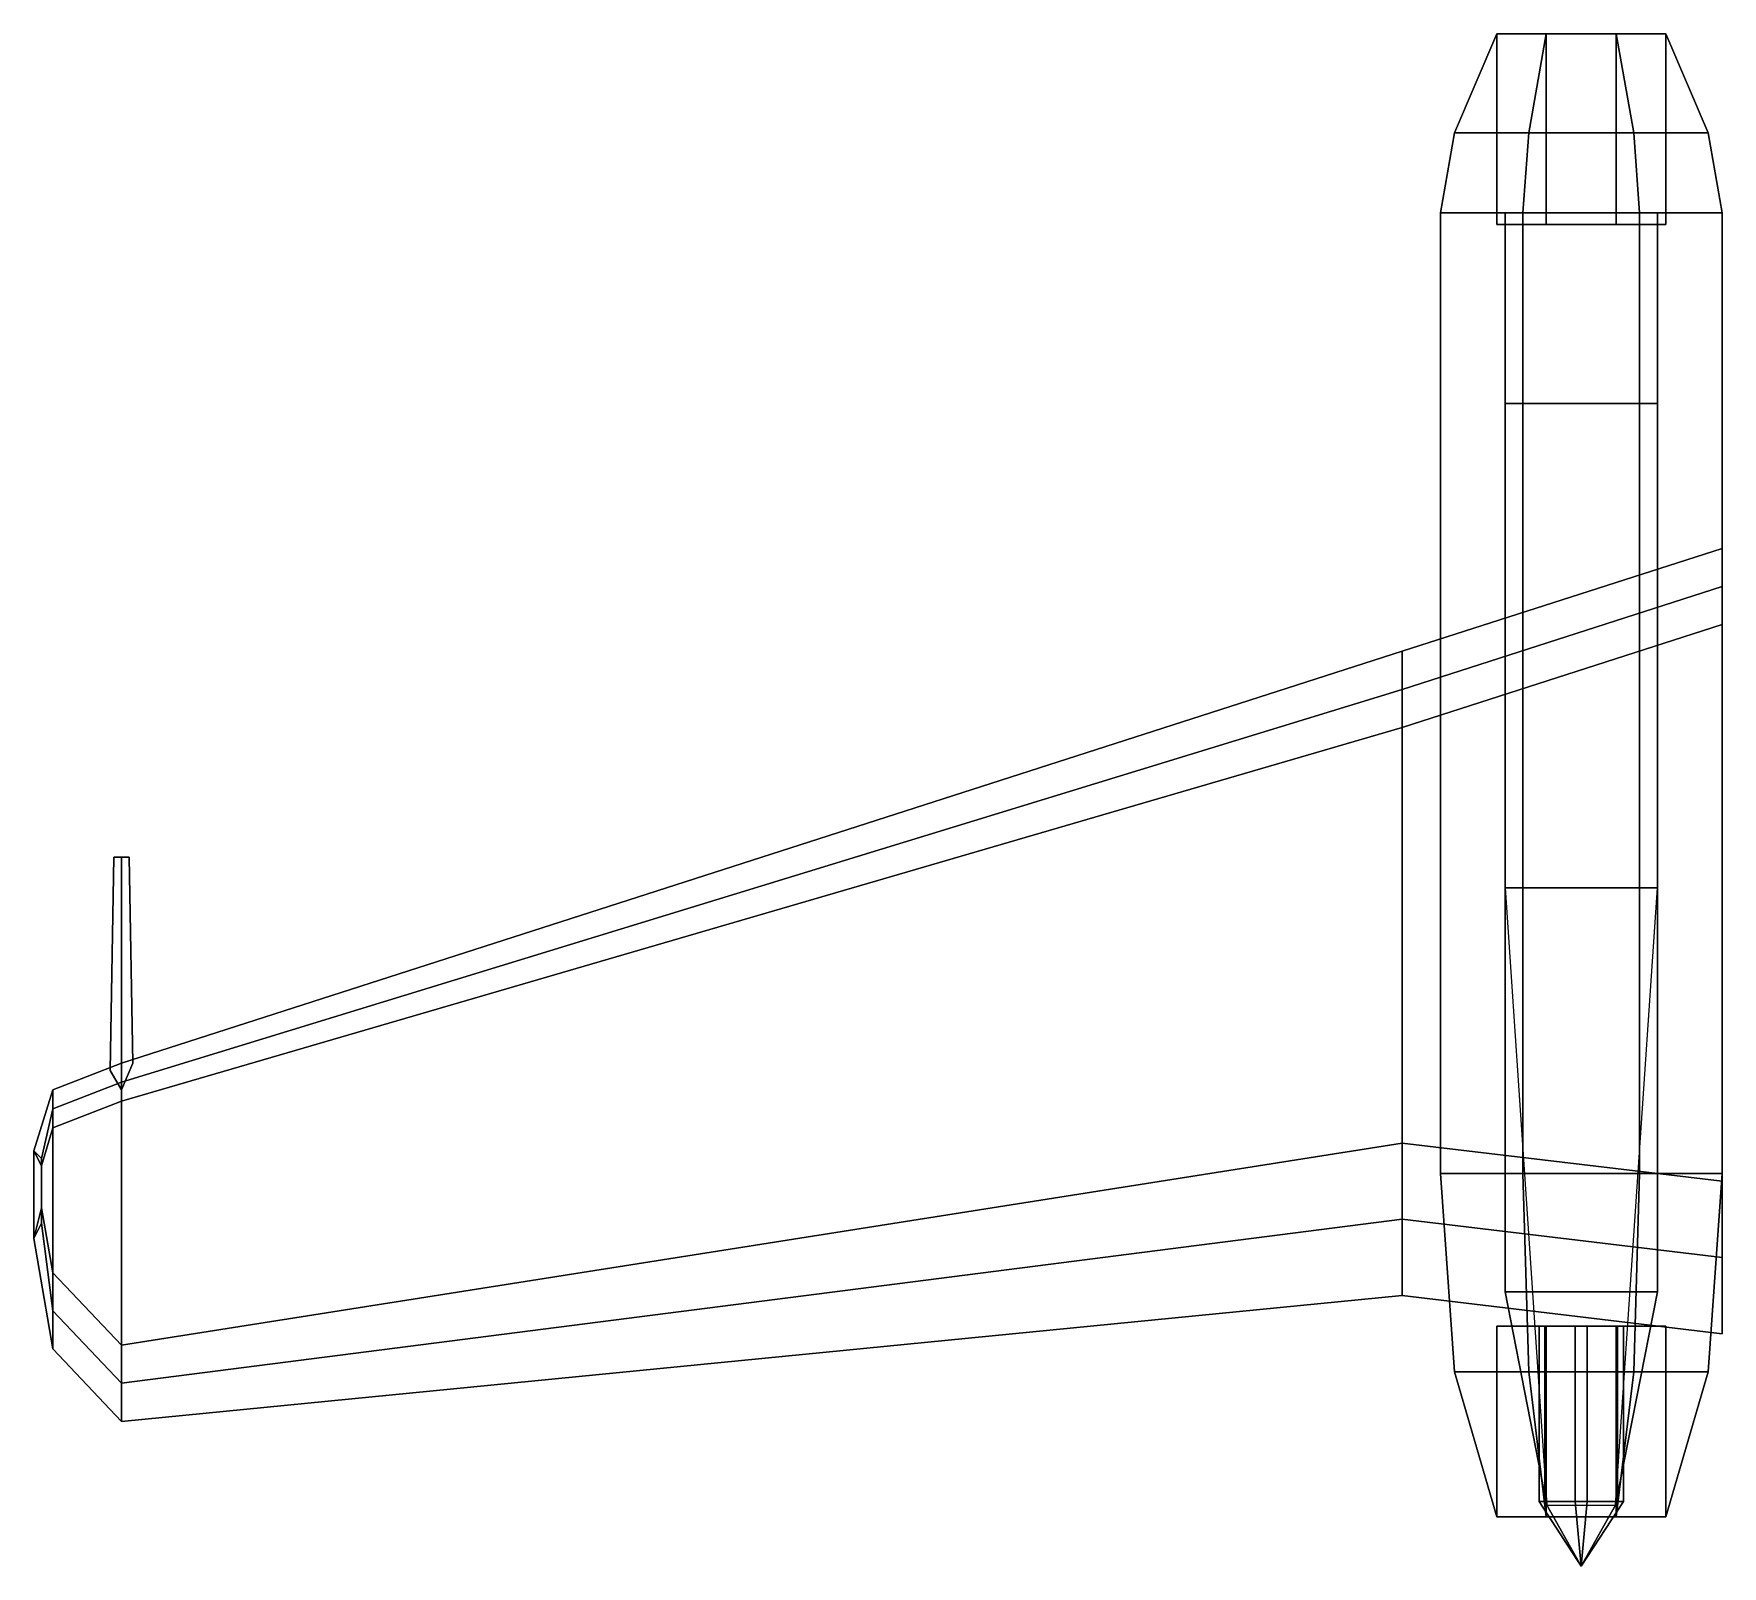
# Model space of a CAD drawing. Header units: millimetres. Extents: x -6.3 to 9, y -6.4 to 4.4.
# Drawn here: x -6.29 to -1.86, y -1.76 to 2.26 of the extents above; entities that cross this region are included whole.
import ezdxf

# ---------------------------------------------------------------- set-up
doc = ezdxf.new("R2010")
doc.units = ezdxf.units.MM
doc.layers.add('engine', color=1, linetype='Continuous')
doc.layers.add('wing1', color=5, linetype='Continuous')

msp = doc.modelspace()

# ---------------------------------------------------------------- linework, layer by layer
at = {"layer": 'engine'}
for points in [[(-2.3678, 2, 0.6974), (-2.5626, 2, 0.8922), (-2.4517, 2.26, 0.9382), (-2.3218, 2.26, 0.8083)], [(-2.5626, 2, 0.8922), (-2.5626, 2, 1.1678), (-2.4517, 2.26, 1.1218), (-2.4517, 2.26, 0.9382)], [(-2.5626, 2, 1.1678), (-2.3678, 2, 1.3626), (-2.3218, 2.26, 1.2517), (-2.4517, 2.26, 1.1218)], [(-2.4517, 2.26, 0.9382), (-2.4517, 2.26, 1.1218), (-2.4517, 1.76, 1.1218), (-2.4517, 1.76, 0.9382)], [(-2.4517, 2.26, 1.1218), (-2.3218, 2.26, 1.2517), (-2.3218, 1.76, 1.2517), (-2.4517, 1.76, 1.1218)], [(-2.3218, 2.26, 0.8083), (-2.4517, 2.26, 0.9382), (-2.4517, 1.76, 0.9382), (-2.3218, 1.76, 0.8083)], [(-2.0922, 2, 0.6974), (-2.3678, 2, 0.6974), (-2.3218, 2.26, 0.8083), (-2.1382, 2.26, 0.8083)], [(-2.3678, 2, 1.3626), (-2.0922, 2, 1.3626), (-2.1382, 2.26, 1.2517), (-2.3218, 2.26, 1.2517)], [(-2.3218, 2.26, 1.2517), (-2.1382, 2.26, 1.2517), (-2.1382, 1.76, 1.2517), (-2.3218, 1.76, 1.2517)], [(-2.1382, 2.26, 0.8083), (-2.3218, 2.26, 0.8083), (-2.3218, 1.76, 0.8083), (-2.1382, 1.76, 0.8083)], [(-1.8974, 2, 0.8922), (-2.0922, 2, 0.6974), (-2.1382, 2.26, 0.8083), (-2.0083, 2.26, 0.9382)], [(-2.0922, 2, 1.3626), (-1.8974, 2, 1.1678), (-2.0083, 2.26, 1.1218), (-2.1382, 2.26, 1.2517)], [(-2.1382, 2.26, 1.2517), (-2.0083, 2.26, 1.1218), (-2.0083, 1.76, 1.1218), (-2.1382, 1.76, 1.2517)], [(-2.0083, 2.26, 0.9382), (-2.1382, 2.26, 0.8083), (-2.1382, 1.76, 0.8083), (-2.0083, 1.76, 0.9382)], [(-1.8974, 2, 1.1678), (-1.8974, 2, 0.8922), (-2.0083, 2.26, 0.9382), (-2.0083, 2.26, 1.1218)], [(-2.0083, 2.26, 1.1218), (-2.0083, 2.26, 0.9382), (-2.0083, 1.76, 0.9382), (-2.0083, 1.76, 1.1218)], [(-2.3678, 2, 1.3626), (-2.5626, 2, 1.1678), (-2.5996, 1.79, 1.1831), (-2.3831, 1.79, 1.3996)], [(-2.5626, 2, 1.1678), (-2.5626, 2, 0.8922), (-2.5996, 1.79, 0.8769), (-2.5996, 1.79, 1.1831)], [(-2.5626, 2, 0.8922), (-2.3678, 2, 0.6974), (-2.3831, 1.79, 0.6604), (-2.5996, 1.79, 0.8769)], [(-2.0922, 2, 1.3626), (-2.3678, 2, 1.3626), (-2.3831, 1.79, 1.3996), (-2.0769, 1.79, 1.3996)], [(-2.3678, 2, 0.6974), (-2.0922, 2, 0.6974), (-2.0769, 1.79, 0.6604), (-2.3831, 1.79, 0.6604)], [(-1.8974, 2, 1.1678), (-2.0922, 2, 1.3626), (-2.0769, 1.79, 1.3996), (-1.8604, 1.79, 1.1831)], [(-2.0922, 2, 0.6974), (-1.8974, 2, 0.8922), (-1.8604, 1.79, 0.8769), (-2.0769, 1.79, 0.6604)], [(-1.8974, 2, 0.8922), (-1.8974, 2, 1.1678), (-1.8604, 1.79, 1.1831), (-1.8604, 1.79, 0.8769)], [(-2.3831, 1.79, 1.3996), (-2.5996, 1.79, 1.1831), (-2.5996, -0.73, 1.1831), (-2.3831, -0.73, 1.3996)], [(-2.5996, 1.79, 1.1831), (-2.5996, 1.79, 0.8769), (-2.5996, -0.73, 0.8769), (-2.5996, -0.73, 1.1831)], [(-2.5996, 1.79, 0.8769), (-2.3831, 1.79, 0.6604), (-2.3831, -0.73, 0.6604), (-2.5996, -0.73, 0.8769)], [(-2.43, 1.79, 1.35), (-2.43, 0.02, 1.35), (-2.43, 0.02, 1.59), (-2.43, 1.29, 1.54)], [(-2.03, 1.29, 1.54), (-2.03, 1.79, 1.35), (-2.43, 1.79, 1.35), (-2.43, 1.29, 1.54)], [(-2.0769, 1.79, 1.3996), (-2.3831, 1.79, 1.3996), (-2.3831, -0.73, 1.3996), (-2.0769, -0.73, 1.3996)], [(-2.3831, 1.79, 0.6604), (-2.0769, 1.79, 0.6604), (-2.0769, -0.73, 0.6604), (-2.3831, -0.73, 0.6604)], [(-1.8604, 1.79, 1.1831), (-2.0769, 1.79, 1.3996), (-2.0769, -0.73, 1.3996), (-1.8604, -0.73, 1.1831)], [(-2.0769, 1.79, 0.6604), (-1.8604, 1.79, 0.8769), (-1.8604, -0.73, 0.8769), (-2.0769, -0.73, 0.6604)], [(-2.03, 0.02, 1.59), (-2.03, 0.02, 1.35), (-2.03, 1.79, 1.35), (-2.03, 1.29, 1.54)], [(-1.8604, 1.79, 0.8769), (-1.8604, 1.79, 1.1831), (-1.8604, -0.73, 1.1831), (-1.8604, -0.73, 0.8769)], [(-2.3218, 1.76, 1.2517), (-2.1382, 1.76, 1.2517), (-2.0083, 1.76, 1.1218), (-2.4517, 1.76, 1.1218)], [(-2.4517, 1.76, 1.1218), (-2.0083, 1.76, 1.1218), (-2.0083, 1.76, 0.9382), (-2.4517, 1.76, 0.9382)], [(-2.4517, 1.76, 0.9382), (-2.0083, 1.76, 0.9382), (-2.1382, 1.76, 0.8083), (-2.3218, 1.76, 0.8083)], [(-2.43, 1.29, 1.54), (-2.43, 0.02, 1.59), (-2.03, 0.02, 1.59), (-2.03, 1.29, 1.54)], [(-2.43, 0.02, 1.35), (-2.32, -1.6, 1.26), (-2.43, -1.04, 1.53), (-2.43, 0.02, 1.59)], [(-2.43, 0.02, 1.59), (-2.43, -1.04, 1.53), (-2.03, -1.04, 1.53), (-2.03, 0.02, 1.59)], [(-2.03, -1.04, 1.53), (-2.14, -1.6, 1.26), (-2.03, 0.02, 1.35), (-2.03, 0.02, 1.59)], [(-2.3678, -1.25, 0.6974), (-2.5626, -1.25, 0.8922), (-2.5996, -0.73, 0.8769), (-2.3831, -0.73, 0.6604)], [(-2.5626, -1.25, 0.8922), (-2.5626, -1.25, 1.1678), (-2.5996, -0.73, 1.1831), (-2.5996, -0.73, 0.8769)], [(-2.5626, -1.25, 1.1678), (-2.3678, -1.25, 1.3626), (-2.3831, -0.73, 1.3996), (-2.5996, -0.73, 1.1831)], [(-2.0922, -1.25, 0.6974), (-2.3678, -1.25, 0.6974), (-2.3831, -0.73, 0.6604), (-2.0769, -0.73, 0.6604)], [(-2.3678, -1.25, 1.3626), (-2.0922, -1.25, 1.3626), (-2.0769, -0.73, 1.3996), (-2.3831, -0.73, 1.3996)], [(-1.8974, -1.25, 0.8922), (-2.0922, -1.25, 0.6974), (-2.0769, -0.73, 0.6604), (-1.8604, -0.73, 0.8769)], [(-2.0922, -1.25, 1.3626), (-1.8974, -1.25, 1.1678), (-1.8604, -0.73, 1.1831), (-2.0769, -0.73, 1.3996)], [(-1.8974, -1.25, 1.1678), (-1.8974, -1.25, 0.8922), (-1.8604, -0.73, 0.8769), (-1.8604, -0.73, 1.1831)], [(-2.43, -1.04, 1.53), (-2.32, -1.6, 1.26), (-2.14, -1.6, 1.26), (-2.03, -1.04, 1.53)], [(-2.4517, -1.63, 1.1218), (-2.4517, -1.63, 0.9382), (-2.4517, -1.13, 0.9382), (-2.4517, -1.13, 1.1218)], [(-2.3218, -1.63, 1.2517), (-2.4517, -1.63, 1.1218), (-2.4517, -1.13, 1.1218), (-2.3218, -1.13, 1.2517)], [(-2.4517, -1.63, 0.9382), (-2.3218, -1.63, 0.8083), (-2.3218, -1.13, 0.8083), (-2.4517, -1.13, 0.9382)], [(-2.1382, -1.13, 1.2517), (-2.4517, -1.13, 0.9382), (-2.3218, -1.13, 0.8083), (-2.0083, -1.13, 1.1218)], [(-2.3218, -1.13, 1.2517), (-2.4517, -1.13, 1.1218), (-2.4517, -1.13, 0.9382), (-2.1382, -1.13, 1.2517)], [(-2.3252, -1.13, 1.1031), (-2.3409, -1.13, 0.9841), (-2.3409, -1.59, 0.9841), (-2.3252, -1.59, 1.1031)], [(-2.3409, -1.13, 0.9841), (-2.2457, -1.13, 0.911), (-2.2457, -1.59, 0.911), (-2.3409, -1.59, 0.9841)], [(-2.2143, -1.13, 1.149), (-2.3252, -1.13, 1.1031), (-2.3252, -1.59, 1.1031), (-2.2143, -1.59, 1.149)], [(-2.1382, -1.63, 1.2517), (-2.3218, -1.63, 1.2517), (-2.3218, -1.13, 1.2517), (-2.1382, -1.13, 1.2517)], [(-2.3218, -1.63, 0.8083), (-2.1382, -1.63, 0.8083), (-2.1382, -1.13, 0.8083), (-2.3218, -1.13, 0.8083)], [(-2.0083, -1.13, 1.1218), (-2.3218, -1.13, 0.8083), (-2.1382, -1.13, 0.8083), (-2.0083, -1.13, 0.9382)], [(-2.2457, -1.13, 0.911), (-2.1348, -1.13, 0.9569), (-2.1348, -1.59, 0.9569), (-2.2457, -1.59, 0.911)], [(-2.1191, -1.13, 1.0759), (-2.2143, -1.13, 1.149), (-2.2143, -1.59, 1.149), (-2.1191, -1.59, 1.0759)], [(-2.0083, -1.63, 1.1218), (-2.1382, -1.63, 1.2517), (-2.1382, -1.13, 1.2517), (-2.0083, -1.13, 1.1218)], [(-2.1382, -1.63, 0.8083), (-2.0083, -1.63, 0.9382), (-2.0083, -1.13, 0.9382), (-2.1382, -1.13, 0.8083)], [(-2.1348, -1.13, 0.9569), (-2.1191, -1.13, 1.0759), (-2.1191, -1.59, 1.0759), (-2.1348, -1.59, 0.9569)], [(-2.0083, -1.63, 0.9382), (-2.0083, -1.63, 1.1218), (-2.0083, -1.13, 1.1218), (-2.0083, -1.13, 0.9382)], [(-2.3678, -1.25, 1.3626), (-2.5626, -1.25, 1.1678), (-2.4517, -1.63, 1.1218), (-2.3218, -1.63, 1.2517)], [(-2.5626, -1.25, 1.1678), (-2.5626, -1.25, 0.8922), (-2.4517, -1.63, 0.9382), (-2.4517, -1.63, 1.1218)], [(-2.5626, -1.25, 0.8922), (-2.3678, -1.25, 0.6974), (-2.3218, -1.63, 0.8083), (-2.4517, -1.63, 0.9382)], [(-2.0922, -1.25, 1.3626), (-2.3678, -1.25, 1.3626), (-2.3218, -1.63, 1.2517), (-2.1382, -1.63, 1.2517)], [(-2.3678, -1.25, 0.6974), (-2.0922, -1.25, 0.6974), (-2.1382, -1.63, 0.8083), (-2.3218, -1.63, 0.8083)], [(-1.8974, -1.25, 1.1678), (-2.0922, -1.25, 1.3626), (-2.1382, -1.63, 1.2517), (-2.0083, -1.63, 1.1218)], [(-2.0922, -1.25, 0.6974), (-1.8974, -1.25, 0.8922), (-2.0083, -1.63, 0.9382), (-2.1382, -1.63, 0.8083)], [(-1.8974, -1.25, 0.8922), (-1.8974, -1.25, 1.1678), (-2.0083, -1.63, 1.1218), (-2.0083, -1.63, 0.9382)], [(-2.3252, -1.59, 1.1031), (-2.3409, -1.59, 0.9841), (-2.23, -1.76, 1.03)], [(-2.3409, -1.59, 0.9841), (-2.2457, -1.59, 0.911), (-2.23, -1.76, 1.03)], [(-2.2143, -1.59, 1.149), (-2.3252, -1.59, 1.1031), (-2.23, -1.76, 1.03)], [(-2.2457, -1.59, 0.911), (-2.1348, -1.59, 0.9569), (-2.23, -1.76, 1.03)], [(-2.1191, -1.59, 1.0759), (-2.2143, -1.59, 1.149), (-2.23, -1.76, 1.03)], [(-2.1348, -1.59, 0.9569), (-2.1191, -1.59, 1.0759), (-2.23, -1.76, 1.03)]]:
    msp.add_3dface(points, dxfattribs=at)
at = {"layer": 'wing1'}
for points in [[(-2.7, 0.64, 1.62), (-1.86, 0.91, 1.54), (-1.86, 0.81, 1.45), (-2.7, 0.54, 1.54)], [(-2.7, 0.44, 1.74), (-1.86, 0.71, 1.68), (-1.86, 0.91, 1.54), (-2.7, 0.64, 1.62)], [(-1.86, 0.81, 1.45), (-1.86, -0.95, 1.45), (-2.7, -0.85, 1.54), (-2.7, 0.54, 1.54)], [(-2.7, -0.65, 1.74), (-1.86, -0.75, 1.68), (-1.86, 0.71, 1.68), (-2.7, 0.44, 1.74)], [(-6.06, -0.44, 1.93), (-2.7, 0.64, 1.62), (-2.7, 0.54, 1.54), (-6.06, -0.49, 1.87)], [(-6.06, -0.54, 1.98), (-2.7, 0.44, 1.74), (-2.7, 0.64, 1.62), (-6.06, -0.44, 1.93)], [(-2.7, 0.54, 1.54), (-2.7, -0.85, 1.54), (-6.06, -1.28, 1.87), (-6.06, -0.49, 1.87)], [(-6.06, -1.18, 1.98), (-2.7, -0.65, 1.74), (-2.7, 0.44, 1.74), (-6.06, -0.54, 1.98)], [(-6.09, -0.46, 1.93), (-6.06, -0.51, 1.96), (-6.06, 0.1, 1.95), (-6.08, 0.1, 1.93)], [(-6.06, -0.51, 1.9), (-6.09, -0.46, 1.93), (-6.08, 0.1, 1.93), (-6.06, 0.1, 1.91)], [(-6.08, 0.1, 1.93), (-6.06, 0.1, 1.95), (-6.04, 0.1, 1.93), (-6.06, 0.1, 1.91)], [(-6.06, -0.51, 1.96), (-6.03, -0.44, 1.93), (-6.04, 0.1, 1.93), (-6.06, 0.1, 1.95)], [(-6.03, -0.44, 1.93), (-6.06, -0.51, 1.9), (-6.06, 0.1, 1.91), (-6.04, 0.1, 1.93)], [(-6.24, -0.51, 1.94), (-6.06, -0.44, 1.93), (-6.06, -0.49, 1.87), (-6.24, -0.56, 1.9)], [(-6.24, -0.61, 1.99), (-6.06, -0.54, 1.98), (-6.06, -0.44, 1.93), (-6.24, -0.51, 1.94)], [(-6.29, -0.67, 1.94), (-6.24, -0.51, 1.94), (-6.24, -0.56, 1.9), (-6.27, -0.69, 1.91)], [(-6.27, -0.71, 1.96), (-6.24, -0.61, 1.99), (-6.24, -0.51, 1.94), (-6.29, -0.67, 1.94)], [(-6.06, -0.49, 1.87), (-6.06, -1.28, 1.87), (-6.24, -1.09, 1.9), (-6.24, -0.56, 1.9)], [(-6.24, -0.56, 1.9), (-6.24, -1.09, 1.9), (-6.27, -0.86, 1.91), (-6.27, -0.69, 1.91)], [(-6.24, -0.99, 1.99), (-6.06, -1.18, 1.98), (-6.06, -0.54, 1.98), (-6.24, -0.61, 1.99)], [(-6.27, -0.82, 1.96), (-6.24, -0.99, 1.99), (-6.24, -0.61, 1.99), (-6.27, -0.71, 1.96)], [(-6.06, -1.38, 1.93), (-2.7, -1.05, 1.62), (-2.7, -0.65, 1.74), (-6.06, -1.18, 1.98)], [(-2.7, -1.05, 1.62), (-1.86, -1.15, 1.54), (-1.86, -0.75, 1.68), (-2.7, -0.65, 1.74)], [(-6.27, -0.69, 1.91), (-6.27, -0.86, 1.91), (-6.29, -0.9, 1.94), (-6.29, -0.67, 1.94)], [(-6.29, -0.67, 1.94), (-6.29, -0.9, 1.94), (-6.27, -0.82, 1.96), (-6.27, -0.71, 1.96)], [(-6.29, -0.9, 1.94), (-6.24, -1.19, 1.94), (-6.24, -0.99, 1.99), (-6.27, -0.82, 1.96)], [(-6.27, -0.86, 1.91), (-6.24, -1.09, 1.9), (-6.24, -1.19, 1.94), (-6.29, -0.9, 1.94)], [(-6.06, -1.28, 1.87), (-2.7, -0.85, 1.54), (-2.7, -1.05, 1.62), (-6.06, -1.38, 1.93)], [(-2.7, -0.85, 1.54), (-1.86, -0.95, 1.45), (-1.86, -1.15, 1.54), (-2.7, -1.05, 1.62)], [(-6.24, -1.19, 1.94), (-6.06, -1.38, 1.93), (-6.06, -1.18, 1.98), (-6.24, -0.99, 1.99)], [(-6.24, -1.09, 1.9), (-6.06, -1.28, 1.87), (-6.06, -1.38, 1.93), (-6.24, -1.19, 1.94)]]:
    msp.add_3dface(points, dxfattribs=at)

doc.saveas('drawing.dxf')
